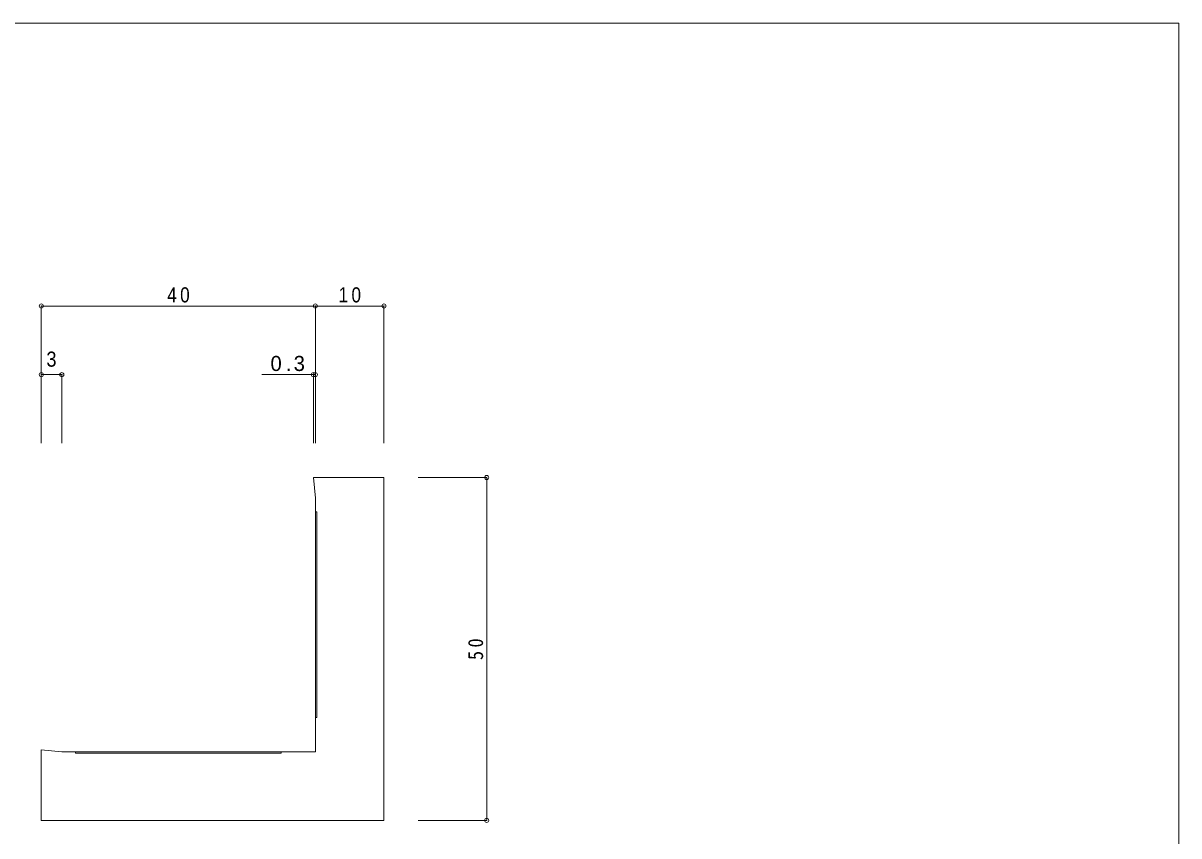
# Model space of a CAD drawing. Units: millimetres, scale not verified. Extents: x -141 to 141, y -98 to 98.
# Drawn here: x -27.6 to 141, y -21 to 97.5 of the extents above; entities that cross this region are included whole.
import ezdxf
from ezdxf.enums import TextEntityAlignment as Align

# ---------------------------------------------------------------- set-up
doc = ezdxf.new("R2010")
doc.units = ezdxf.units.MM
doc.header["$PDMODE"] = 32
doc.header["$PDSIZE"] = 0.6
for name, color, linetype, lineweight in [('0-0_ＫＢ製品', 2, 'Continuous', 9), ('0-3_寸法', 4, 'Continuous', 9), ('0-8_他製品', 7, 'Continuous', 9), ('F-0_図面枠', 5, 'Continuous', 9)]:
    doc.layers.add(name, color=color, linetype=linetype, lineweight=lineweight)
doc.styles.add('HGｺﾞｼｯｸM', font='')
doc.styles.add('ＭＳ ゴシック', font='')
doc.styles.get('HGｺﾞｼｯｸM').set_extended_font_data('HGｺﾞｼｯｸM')
doc.styles.get('ＭＳ ゴシック').set_extended_font_data('MS Gothic')

msp = doc.modelspace()

# ---------------------------------------------------------------- linework, layer by layer
at = {"layer": '0-0_ＫＢ製品'}
for p, q in [((14.7, 31.25), (25, 31.25)), ((25, -18.75), (25, 31.25)), ((-22, -8.75), (15, -8.75))]:
    msp.add_line(p, q, dxfattribs=at)
for points in [[(14.7, 31.25), (15, 28.25), (15, -8.75)], [(-22, -8.75), (-25, -8.45), (-25, -18.75), (25, -18.75)]]:
    msp.add_lwpolyline(points, dxfattribs=at)
at = {"layer": '0-3_寸法'}
for p, q in [((15, 56.25), (-25, 56.25)), ((-25, 56.25), (-25, 46.25)), ((25, 56.25), (15, 56.25)), ((15, 56.25), (15, 46.25)), ((25, 56.25), (25, 36.25)), ((-25, 46.25), (-22, 46.25)), ((-25, 46.25), (-25, 36.25)), ((-22, 46.25), (-22, 36.25)), ((7.2, 46.25), (15, 46.25)), ((14.7, 46.25), (14.7, 36.25)), ((15, 46.25), (15, 36.25)), ((40, 31.25), (30, 31.25)), ((40, 31.25), (40, -18.75)), ((40, -18.75), (30, -18.75))]:
    msp.add_line(p, q, dxfattribs=at)
for p in [(-25, 56.25), (15, 56.25), (25, 56.25), (-25, 46.25), (-22, 46.25), (14.7, 46.25), (15, 46.25), (40, 31.25), (40, -18.75)]:
    msp.add_point(p, dxfattribs=at)
at = {"layer": '0-8_他製品'}
for p, q in [((15, 26.25), (15.2, 26.25)), ((15.2, -3.75), (15.2, 26.25)), ((15, -3.75), (15.2, -3.75)), ((-20, -8.95), (-20, -8.75)), ((-20, -8.95), (10, -8.95)), ((10, -8.75), (10, -8.95))]:
    msp.add_line(p, q, dxfattribs=at)
at = {"layer": 'F-0_図面枠'}
for p, q in [((-141, 97.5), (141, 97.5)), ((141, 97.5), (141, -97.5))]:
    msp.add_line(p, q, dxfattribs=at)

# ---------------------------------------------------------------- texts
at = {"layer": '0-3_寸法', "color": 7, "style": 'HGｺﾞｼｯｸM', "width": 0.9}
msp.add_text('3', height=2.199, dxfattribs=at).set_placement((-24.25, 46.75), align=Align.BOTTOM_LEFT)
at = {"layer": '0-3_寸法', "color": 7, "char_height": 2.199, "attachment_point": 7, "style": 'HGｺﾞｼｯｸM'}
for s, insert in [('\\T1.36;\\W0.85;40', (-6.625, 56.75)), ('\\T1.36;\\W0.85;10', (18.375, 56.75)), ('\\T1.38;0.3', (8.45, 46.75))]:
    msp.add_mtext(s, dxfattribs=dict(at, insert=insert))
at = {"layer": '0-3_寸法', "color": 7, "insert": (39.5, 4.625), "char_height": 2.199, "attachment_point": 7, "rotation": 90, "style": 'ＭＳ ゴシック'}
msp.add_mtext('\\T1.36;\\W0.9;50', dxfattribs=at)

doc.saveas('drawing.dxf')
